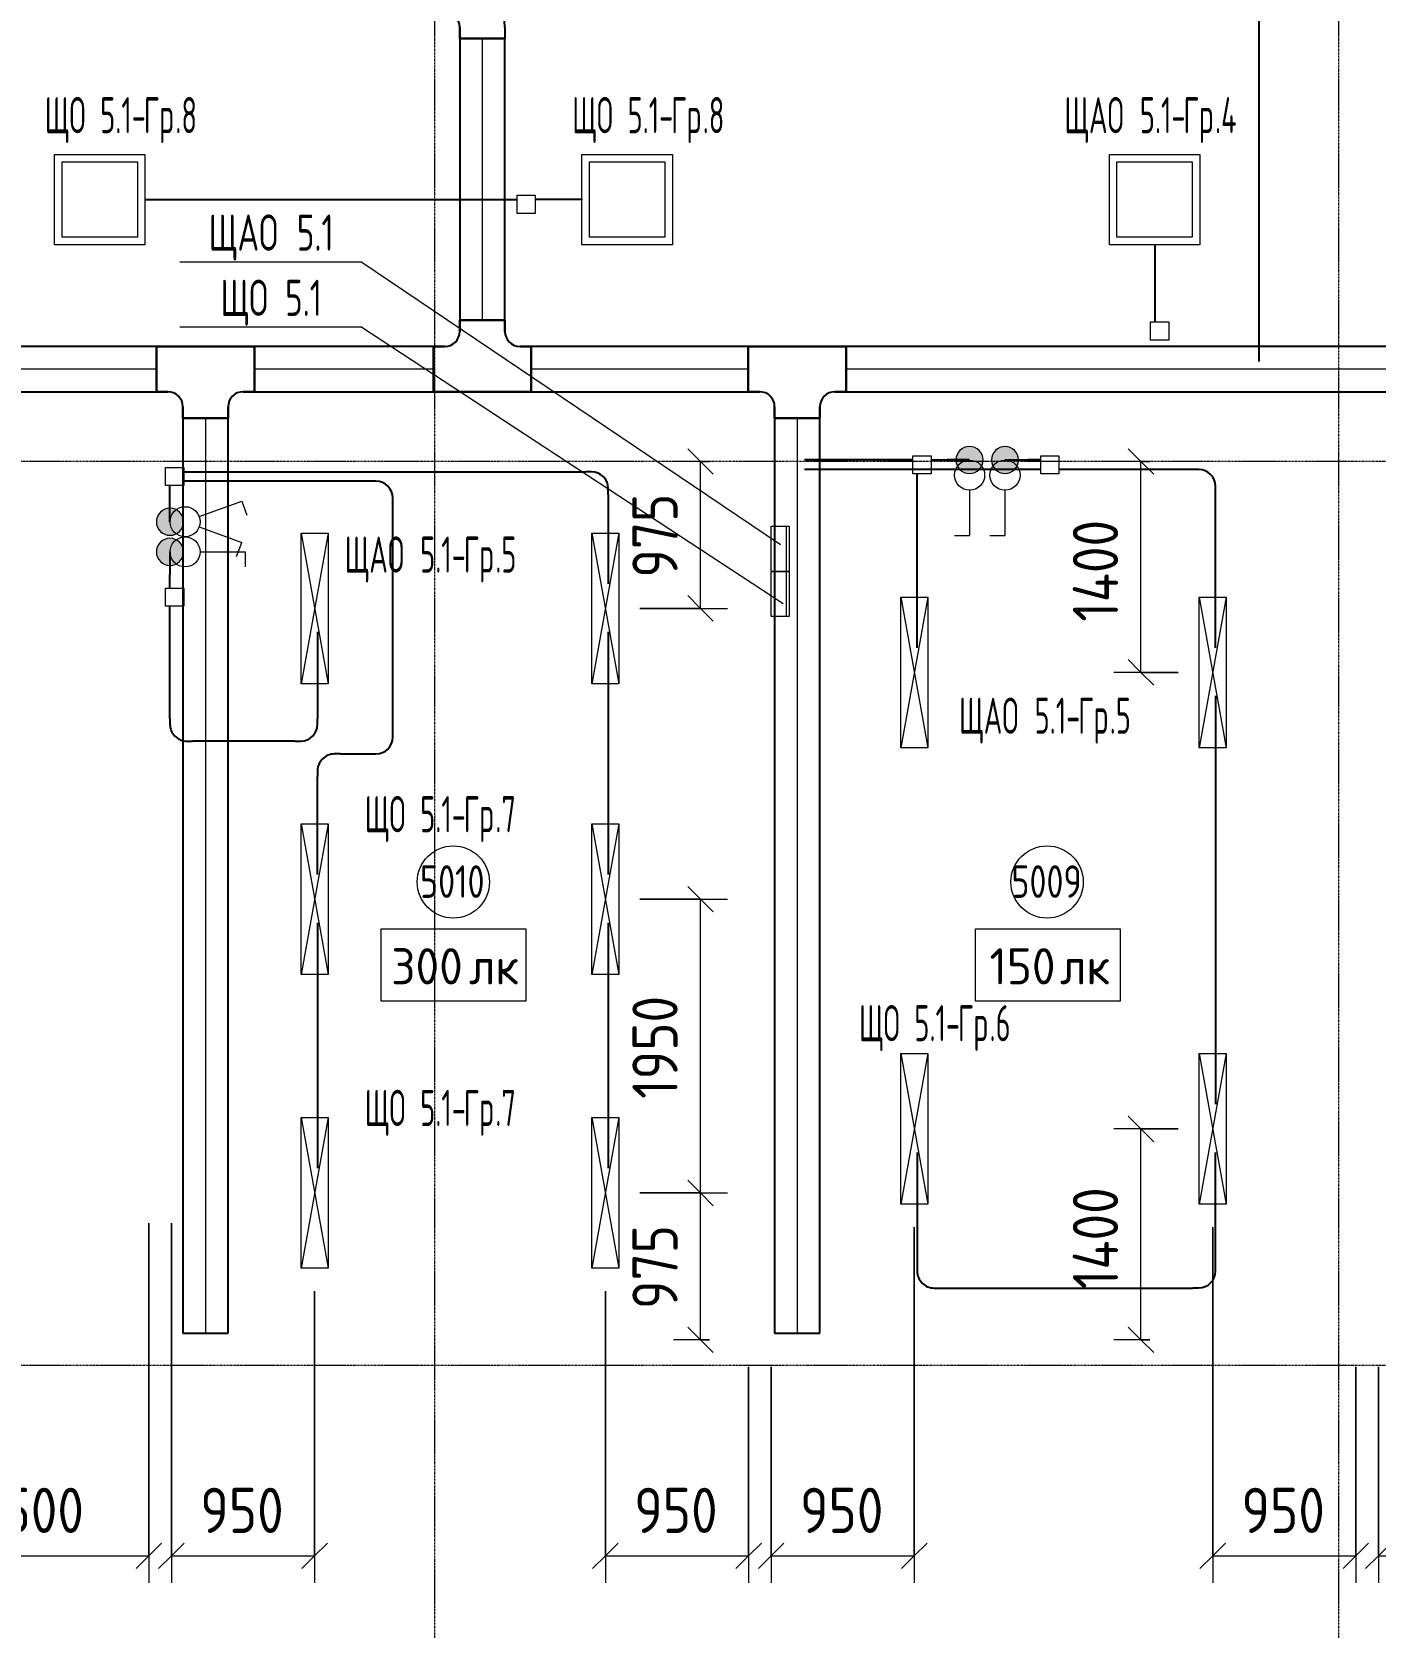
# Model space of a CAD drawing. Header units: millimetres. Extents: x -4730 to 98194, y -4296 to 93388.
# Drawn here: x 63329 to 72243, y 35263 to 45852 of the extents above; entities that cross this region are included whole.
import ezdxf

# ---------------------------------------------------------------- set-up
doc = ezdxf.new("R2010")
doc.units = ezdxf.units.MM
doc.linetypes.add('Линия сетки', pattern=[22.225, 12.7, -3.175, 3.175, -3.175])
doc.linetypes.add('Скрытая 0_75', pattern=[1.5, 0.75, -0.75])
for name, color, linetype, lineweight, true_color in [('Кабельные лотки', 5, 'Continuous', 25, 0x0000ff), ('Короба', 7, 'Continuous', 25, 0x008000), ('Опуск', 7, 'Скрытая 0_75', 18, 0x007f00), ('Соединительные детали кабельных лотков', 5, 'Continuous', 25, 0x0000ff), ('Соединительные детали коробов', 7, 'Continuous', 25, 0x008000), ('Типовые аннотации', 1, 'Continuous', 18, 0xff0000)]:
    doc.layers.add(name, color=color, linetype=linetype, lineweight=lineweight, true_color=true_color)
for name, color, linetype, lineweight in [('Марки помещений', 7, 'Continuous', 9), ('Марки силовых электроприборов', 7, 'Continuous', 9), ('Марки электрооборудования', 7, 'Continuous', 9), ('Осевая линия', 7, 'Continuous', 18), ('Оси', 7, 'Continuous', 9), ('Размеры', 7, 'Continuous', 9), ('Размеры-120', 7, 'Continuous', 9)]:
    doc.layers.add(name, color=color, linetype=linetype, lineweight=lineweight)
doc.styles.add('GOST Common', font='GOST_Common.ttf', dxfattribs={"width": 0.6, "height": 240})
doc.styles.add('GOST Common_1', font='GOST_Common.ttf', dxfattribs={"width": 0.9, "height": 300})
doc.styles.add('GOST Common_2', font='GOST_Common.ttf', dxfattribs={"height": 240})
doc.styles.add('GOST Common_3', font='GOST_Common.ttf', dxfattribs={"width": 0.8, "height": 216})
doc.styles.add('GOST Common_4', font='GOST_Common.ttf', dxfattribs={"width": 0.7, "height": 240})
doc.dimstyles.new('ADSK_Проверочный', dxfattribs={"dimscale": 304.8, "dimtxt": 301.714499, "dimasz": 0.556693, "dimexe": 0.590551, "dimexo": 0.590551, "dimgap": 0.19685, "dimtad": 1, "dimdec": 3, "dimrnd": 0.001, "dimdsep": 46, "dimtxsty": 'GOST Common_1', "dimblk1": 'OBLIQUE', "dimblk2": 'OBLIQUE', "dimsah": 1, "dimcen": 0.09, "dimazin": 0, "dimtfac": 1, "dimtdec": 4, "dimtix": 1, "dimtmove": 0, "dimatfit": 3, "dimfxl": 1, "dimtvp": 1, "dimtolj": 1, "dimtzin": 0, "dimarcsym": 2})

# ---------------------------------------------------------------- blocks, each defined once
blk = doc.blocks.new('M_Горизонтальный тройник для канального - Радиус 100 мм-2474834-Тех_ этаж')
at = {"layer": 'Соединительные детали кабельных лотков'}
for p, q in [((325, 150), (-325, 150)), ((-325, 150), (-325, -150)), ((-325, -150), (-325, 150)), ((-325, 150), (325, 150)), ((-325, 150), (-325, 150)), ((325, -150), (325, 150)), ((325, 150), (325, -150)), ((325, 150), (325, 150)), ((-325, -150), (-250, -150)), ((-250, -150), (-325, -150)), ((-325, -150), (-325, -150)), ((250, -150), (325, -150)), ((325, -150), (250, -150)), ((325, -150), (325, -150)), ((-150, -250), (-150, -325)), ((-150, -325), (-150, -250)), ((150, -325), (150, -250)), ((150, -250), (150, -325)), ((-150, -325), (150, -325)), ((150, -325), (-150, -325)), ((-150, -325), (-150, -325)), ((150, -325), (150, -325))]:
    blk.add_line(p, q, dxfattribs=at)
for centre, start, end in [((-250, -250), 0, 90), ((-250, -250), 0, 90), ((250, -250), 90, 180), ((250, -250), 90, 180)]:
    blk.add_arc(centre, 100, start, end, dxfattribs=at)
blk = doc.blocks.new('M_Горизонтальный изгиб-колено для канального - Стандартная-2475426-Тех_ этаж')
at = {"layer": 'Соединительные детали кабельных лотков'}
for p, q in [((-150, 250), (-150, 325)), ((150, 325), (-150, 325)), ((-150, 325), (150, 325)), ((-150, 325), (-150, 325)), ((-150, 325), (-150, 250)), ((150, 250), (150, 325)), ((150, 325), (150, 325)), ((150, 325), (150, 250)), ((-325, 150), (-325, 150)), ((-325, 150), (-325, -150)), ((-325, -150), (-325, 150)), ((-325, 150), (-250, 150)), ((-250, 150), (-325, 150)), ((-325, -150), (-325, -150)), ((-250, -150), (-325, -150)), ((-250, -150), (-325, -150))]:
    blk.add_line(p, q, dxfattribs=at)
for radius, end in [(100, 360), (400, 360), (100, 0), (400, 0)]:
    blk.add_arc((-250, 250), radius, 270, end, dxfattribs=at)
blk = doc.blocks.new('M_Короб_ отвод - Плоский торец - ПВХ - Стандартная-2386742-Тех_ этаж')
at = {"layer": 'Соединительные детали коробов'}
for p, q in [((45130, 82371.95), (45130, 82410.05)), ((45130, 82260), (45130, 82371.95)), ((45130, 82260), (45130, 82260))]:
    blk.add_line(p, q, dxfattribs=at)
blk = doc.blocks.new('M_Короб_ отвод - Плоский торец - ПВХ - Стандартная-V1-Тех_ этаж')
at = {"layer": 'Соединительные детали коробов'}
for p, q in [((0, 111.95), (0, 150.05)), ((-150.05, 0), (-111.95, 0))]:
    blk.add_line(p, q, dxfattribs=at)
blk.add_arc((-111.95, 111.95), 111.95, 270, 0, dxfattribs=at)
blk = doc.blocks.new('DIMBLOCK59-Тех_ этаж')
at = {"layer": 'Размеры-120'}
for p, q in [((62605, 38117), (62605, 35556)), ((62605, 35736), (62605, 38117)), ((64105, 37945), (64105, 35556)), ((64105, 35736), (64105, 37945)), ((62605, 35736), (62690, 35821)), ((64105, 35736), (64190, 35821)), ((62605, 35736), (62520, 35651)), ((62605, 35736), (64105, 35736)), ((64105, 35736), (64020, 35651))]:
    blk.add_line(p, q, dxfattribs=at)
at = {"layer": 'Размеры-120', "color": 0, "insert": (63005, 36188), "char_height": 300, "width": 840.71, "attachment_point": 1, "line_spacing_factor": 1.022761, "style": 'GOST Common_1'}
blk.add_mtext('1500', dxfattribs=at)
blk = doc.blocks.new('_Oblique')
at = {"color": 0, "linetype": 'ByBlock', "lineweight": -2}
blk.add_line((-0.5, -0.5), (0.5, 0.5), dxfattribs=at)
blk = doc.blocks.new('DIMBLOCK63-Тех_ этаж')
at = {"layer": 'Размеры-120'}
for p, q in [((64255, 37945), (64255, 35556)), ((64255, 35736), (64255, 37945)), ((65205, 37492), (65205, 35556)), ((65205, 35736), (65205, 37492)), ((64255, 35736), (64340, 35821)), ((65205, 35736), (65290, 35821)), ((64255, 35736), (64170, 35651)), ((64255, 35736), (65205, 35736)), ((65205, 35736), (65120, 35651))]:
    blk.add_line(p, q, dxfattribs=at)
at = {"layer": 'Размеры-120', "color": 0, "insert": (64446, 36188), "char_height": 300, "width": 681.16, "attachment_point": 1, "line_spacing_factor": 1.022761, "style": 'GOST Common_1'}
blk.add_mtext('950', dxfattribs=at)
blk = doc.blocks.new('DIMBLOCK64-Тех_ этаж')
at = {"layer": 'Размеры-120'}
for p, q in [((67135, 37492), (67135, 35556)), ((67135, 35736), (67135, 37492)), ((68085, 36990), (68085, 35556)), ((68085, 35736), (68085, 36990)), ((67135, 35736), (67220, 35821)), ((68085, 35736), (68170, 35821)), ((67135, 35736), (67050, 35651)), ((67135, 35736), (68085, 35736)), ((68085, 35736), (68000, 35651))]:
    blk.add_line(p, q, dxfattribs=at)
at = {"layer": 'Размеры-120', "color": 0, "insert": (67326, 36188), "char_height": 300, "width": 681.16, "attachment_point": 1, "line_spacing_factor": 1.022761, "style": 'GOST Common_1'}
blk.add_mtext('950', dxfattribs=at)
blk = doc.blocks.new('DIMBLOCK65-Тех_ этаж')
at = {"layer": 'Размеры-120'}
for p, q in [((67766, 38145), (67682, 38230)), ((67363, 38145), (67946, 38145)), ((67766, 38145), (67363, 38145)), ((67766, 37170), (67766, 38145)), ((67766, 38145), (67851, 38060)), ((67826, 37170), (67586, 37170)), ((67766, 37170), (67682, 37255)), ((67766, 37170), (67851, 37085)), ((67766, 37170), (67826, 37170))]:
    blk.add_line(p, q, dxfattribs=at)
at = {"layer": 'Размеры-120', "color": 0, "insert": (67314, 37374), "char_height": 300, "width": 681.16, "attachment_point": 1, "rotation": 90, "line_spacing_factor": 1.022761, "style": 'GOST Common_1'}
blk.add_mtext('975', dxfattribs=at)
blk = doc.blocks.new('DIMBLOCK66-Тех_ этаж')
at = {"layer": 'Размеры-120'}
for p, q in [((67766, 40095), (67682, 40180)), ((67363, 40095), (67946, 40095)), ((67766, 40095), (67363, 40095)), ((67766, 38145), (67766, 40095)), ((67766, 40095), (67851, 40010)), ((67766, 38145), (67682, 38230)), ((67363, 38145), (67946, 38145)), ((67766, 38145), (67363, 38145)), ((67766, 38145), (67851, 38060))]:
    blk.add_line(p, q, dxfattribs=at)
at = {"layer": 'Размеры-120', "color": 0, "insert": (67314, 38770), "char_height": 300, "width": 840.71, "attachment_point": 1, "rotation": 90, "line_spacing_factor": 1.022761, "style": 'GOST Common_1'}
blk.add_mtext('1950', dxfattribs=at)
blk = doc.blocks.new('DIMBLOCK67-Тех_ этаж')
at = {"layer": 'Размеры-120'}
for p, q in [((67826, 43000), (67586, 43000)), ((67766, 43000), (67682, 43085)), ((67766, 42025), (67766, 43000)), ((67766, 43000), (67851, 42915)), ((67766, 43000), (67826, 43000)), ((67766, 42025), (67682, 42110)), ((67363, 42025), (67946, 42025)), ((67766, 42025), (67363, 42025)), ((67766, 42025), (67851, 41940))]:
    blk.add_line(p, q, dxfattribs=at)
at = {"layer": 'Размеры-120', "color": 0, "insert": (67314, 42229), "char_height": 300, "width": 681.16, "attachment_point": 1, "rotation": 90, "line_spacing_factor": 1.022761, "style": 'GOST Common_1'}
blk.add_mtext('975', dxfattribs=at)
blk = doc.blocks.new('DIMBLOCK68-Тех_ этаж')
at = {"layer": 'Размеры-120'}
for p, q in [((69185, 37917), (69185, 35556)), ((69185, 35736), (69185, 37917)), ((68235, 36990), (68235, 35556)), ((68235, 35736), (68235, 36990)), ((68235, 35736), (68320, 35821)), ((69185, 35736), (69270, 35821)), ((68235, 35736), (68150, 35651)), ((68235, 35736), (69185, 35736)), ((69185, 35736), (69100, 35651))]:
    blk.add_line(p, q, dxfattribs=at)
at = {"layer": 'Размеры-120', "color": 0, "insert": (68426, 36188), "char_height": 300, "width": 681.16, "attachment_point": 1, "line_spacing_factor": 1.022761, "style": 'GOST Common_1'}
blk.add_mtext('950', dxfattribs=at)
blk = doc.blocks.new('DIMBLOCK69-Тех_ этаж')
at = {"layer": 'Размеры-120'}
for p, q in [((71165, 37917), (71165, 35556)), ((71165, 35736), (71165, 37917)), ((72115, 36990), (72115, 35556)), ((72115, 35736), (72115, 36990)), ((71165, 35736), (71250, 35821)), ((72115, 35736), (72200, 35821)), ((71165, 35736), (71080, 35651)), ((71165, 35736), (72115, 35736)), ((72115, 35736), (72030, 35651))]:
    blk.add_line(p, q, dxfattribs=at)
at = {"layer": 'Размеры-120', "color": 0, "insert": (71356, 36188), "char_height": 300, "width": 681.16, "attachment_point": 1, "line_spacing_factor": 1.022761, "style": 'GOST Common_1'}
blk.add_mtext('950', dxfattribs=at)
blk = doc.blocks.new('DIMBLOCK70-Тех_ этаж')
at = {"layer": 'Размеры-120'}
for p, q in [((70749, 43000), (70509, 43000)), ((70689, 43000), (70604, 43085)), ((70689, 41600), (70689, 43000)), ((70689, 43000), (70774, 42915)), ((70689, 43000), (70749, 43000)), ((70689, 41600), (70604, 41685)), ((70937, 41600), (70509, 41600)), ((70689, 41600), (70774, 41515)), ((70689, 41600), (70937, 41600))]:
    blk.add_line(p, q, dxfattribs=at)
at = {"layer": 'Размеры-120', "color": 0, "insert": (70237, 41937), "char_height": 300, "width": 871.39, "attachment_point": 1, "rotation": 90, "line_spacing_factor": 1.022761, "style": 'GOST Common_1'}
blk.add_mtext('1400', dxfattribs=at)
blk = doc.blocks.new('DIMBLOCK71-Тех_ этаж')
at = {"layer": 'Размеры-120'}
for p, q in [((70689, 38570), (70604, 38655)), ((70937, 38570), (70509, 38570)), ((70689, 37170), (70689, 38570)), ((70689, 38570), (70774, 38485)), ((70689, 38570), (70937, 38570)), ((70749, 37170), (70509, 37170)), ((70689, 37170), (70604, 37255)), ((70689, 37170), (70774, 37085)), ((70689, 37170), (70749, 37170))]:
    blk.add_line(p, q, dxfattribs=at)
at = {"layer": 'Размеры-120', "color": 0, "insert": (70237, 37507), "char_height": 300, "width": 871.39, "attachment_point": 1, "rotation": 90, "line_spacing_factor": 1.022761, "style": 'GOST Common_1'}
blk.add_mtext('1400', dxfattribs=at)
blk = doc.blocks.new('DIMBLOCK72-Тех_ этаж')
at = {"layer": 'Размеры-120'}
for p, q in [((73715, 37917), (73715, 35556)), ((73715, 35736), (73715, 37917)), ((72265, 36990), (72265, 35556)), ((72265, 35736), (72265, 36990)), ((72265, 35736), (72350, 35821)), ((73715, 35736), (73800, 35821)), ((72265, 35736), (72180, 35651)), ((72265, 35736), (73715, 35736)), ((73715, 35736), (73630, 35651))]:
    blk.add_line(p, q, dxfattribs=at)
at = {"layer": 'Размеры-120', "color": 0, "insert": (72627, 36188), "char_height": 300, "width": 871.39, "attachment_point": 1, "line_spacing_factor": 1.022761, "style": 'GOST Common_1'}
blk.add_mtext('1450', dxfattribs=at)
blk = doc.blocks.new('ADSK_Марка_Помещение_1_ГОСТ21-501-2011 - Номер-85995-Тех_ этаж')
at = {"layer": 'Марки помещений'}
blk.add_circle((0, 0), 2, dxfattribs=at)
blk = doc.blocks.new('Морка помещения_освещённость_ - Морка помещения_освещённость_-1484368-Тех_ этаж')
at = {"layer": 'Марки помещений', "color": 190, "true_color": 0x8000ff}
for p, q in [((-4, 0), (-4, 4)), ((-4, 4), (4, 4)), ((4, 4), (4, 0)), ((4, 0), (-4, 0))]:
    blk.add_line(p, q, dxfattribs=at)
blk = doc.blocks.new('Марка электрооборудования с выноской - Марка электрооборудования с выноской-2902873-Тех_ этаж')
at = {"layer": 'Марки электрооборудования'}
blk.add_line((-5, 0), (5, 0), dxfattribs=at)

msp = doc.modelspace()

# ---------------------------------------------------------------- hatches: boundary and pattern name
at = {"layer": 'Опуск', "linetype": 'Continuous'}
h = msp.add_hatch(color=256, dxfattribs=at)
edge = h.paths.add_edge_path(flags=0)
edge.add_arc((69551.6408, 43010), 90, 180, 360)
edge.add_arc((69551.6408, 43010), 90, 0, 180)
h = msp.add_hatch(color=256, dxfattribs=at)
edge = h.paths.add_edge_path(flags=0)
edge.add_arc((69786.6408, 43010), 90, 180, 360)
edge.add_arc((69786.6408, 43010), 90, 0, 180)
h = msp.add_hatch(color=256, dxfattribs=at)
edge = h.paths.add_edge_path(flags=0)
edge.add_arc((64245, 42600), 90, 180, 360)
edge.add_arc((64245, 42600), 90, 0, 180)
h = msp.add_hatch(color=256, dxfattribs=at)
edge = h.paths.add_edge_path(flags=0)
edge.add_arc((64245, 42400), 90, 180, 360)
edge.add_arc((64245, 42400), 90, 0, 180)

# ---------------------------------------------------------------- linework, layer by layer
at = {"layer": 'Кабельные лотки'}
for p, q in [((66468.2479, 45808.1437), (66168.2479, 45808.1437)), ((66168.2479, 45808.1437), (66168.2479, 43938.1437)), ((66468.2479, 43938.1437), (66468.2479, 45808.1437)), ((66468.2479, 43938.1437), (66168.2479, 43938.1437)), ((64155.7202, 43763.1437), (58649.3518, 43763.1437)), ((64155.7202, 43763.1437), (64155.7202, 43463.1437)), ((64805.7202, 43763.1437), (64805.7202, 43463.1437)), ((65993.2479, 43763.1437), (64805.7202, 43763.1437)), ((65993.2479, 43763.1437), (65993.2479, 43463.1437)), ((66643.2479, 43763.1437), (66643.2479, 43463.1437)), ((68083.1235, 43763.1437), (66643.2479, 43763.1437)), ((68083.1235, 43763.1437), (68083.1235, 43463.1437)), ((68733.1235, 43763.1437), (68733.1235, 43463.1437)), ((75434.0469, 43763.1437), (68733.1235, 43763.1437)), ((58649.3518, 43463.1437), (64155.7202, 43463.1437)), ((64805.7202, 43463.1437), (65993.2479, 43463.1437)), ((66643.2479, 43463.1437), (68083.1235, 43463.1437)), ((68733.1235, 43463.1437), (75434.0469, 43463.1437)), ((64330.7202, 43288.1437), (64630.7202, 43288.1437)), ((64330.7202, 43288.1437), (64330.7202, 37213.1437)), ((64630.7202, 37213.1437), (64630.7202, 43288.1437)), ((68258.1235, 43288.1437), (68558.1235, 43288.1437)), ((68258.1235, 43288.1437), (68258.1235, 37213.1437)), ((68558.1235, 37213.1437), (68558.1235, 43288.1437)), ((64330.7202, 37213.1437), (64630.7202, 37213.1437)), ((68258.1235, 37213.1437), (68558.1235, 37213.1437))]:
    msp.add_line(p, q, dxfattribs=at)
at = {"layer": 'Короба'}
for p, q in [((71470.7637, 46143.9979), (71470.7637, 43663.9979)), ((64078.9216, 44738.6881), (66548.5523, 44738.6881)), ((66983.9216, 44738.6881), (66668.5523, 44738.6881)), ((70781.4216, 44441.1881), (70781.4216, 43926.4574)), ((69175.7469, 43010), (68455.7469, 43010)), ((69295.7469, 43010), (69401.5908, 43010)), ((70024.9786, 43010), (69936.6908, 43010)), ((64336.5, 42931.4961), (67004.1969, 42931.4961)), ((70024.9786, 42947), (68455.7469, 42947)), ((69204.2469, 41763.8269), (69204.2469, 42918.5)), ((71034.1969, 42947), (70144.9786, 42947)), ((64245, 42750.05), (64245, 42839.9961)), ((65574.1969, 42868.4961), (64336.5, 42868.4961)), ((67154.2469, 42781.4461), (67154.2469, 42188.8269)), ((71184.2469, 41763.8269), (71184.2469, 42796.95)), ((65724.2469, 41208.8769), (65724.2469, 42718.4461)), ((64245, 42159.9961), (64245, 42249.95)), ((64245, 41293.8769), (64245, 42039.9961)), ((65224.2469, 41868.8269), (65224.2469, 41293.8769)), ((67154.2469, 41868.8269), (67154.2469, 40258.8269)), ((71184.2469, 41443.8269), (71184.2469, 38733.8269)), ((65074.1969, 41143.8269), (64395.05, 41143.8269)), ((65374.2969, 41058.8269), (65574.1969, 41058.8269)), ((65224.2469, 40258.8269), (65224.2469, 40908.7769)), ((65224.2469, 39938.8269), (65224.2469, 38308.8269)), ((67154.2469, 39938.8269), (67154.2469, 38308.8269)), ((69204.2469, 38413.8269), (69204.2469, 37663.8769)), ((71184.2469, 37663.8769), (71184.2469, 38413.8269)), ((69354.2969, 37513.8269), (71034.1969, 37513.8269))]:
    msp.add_line(p, q, dxfattribs=at)
at = {"layer": 'Марки электрооборудования'}
for p, q in [((68296.3187, 42446.3891), (65511.4214, 44326.0046)), ((68314.2659, 42055.4495), (65511.4214, 43893.3579))]:
    msp.add_line(p, q, dxfattribs=at)
at = {"layer": 'Опуск', "linetype": 'Continuous'}
for centre, start, end in [((69551.6408, 43010), 0, 180), ((69786.6408, 43010), 0, 180), ((69551.6408, 43010), 180, 0), ((69786.6408, 43010), 180, 0), ((64245, 42600), 0, 180), ((64245, 42600), 180, 0), ((64245, 42400), 0, 180), ((64245, 42400), 180, 0)]:
    msp.add_arc(centre, 90, start, end, dxfattribs=at)
at = {"layer": 'Осевая линия'}
for p, q in [((66318.2479, 43938.1437), (66318.2479, 45808.1437)), ((64155.7202, 43613.1437), (58649.3518, 43613.1437)), ((65993.2479, 43613.1437), (64805.7202, 43613.1437)), ((68083.1235, 43613.1437), (66643.2479, 43613.1437)), ((75434.0469, 43613.1437), (68733.1235, 43613.1437)), ((64480.7202, 43288.1437), (64480.7202, 37213.1437)), ((68408.1235, 43288.1437), (68408.1235, 37213.1437))]:
    msp.add_line(p, q, dxfattribs=at)
at = {"layer": 'Оси', "linetype": 'Линия сетки'}
for p, q in [((66000, 93388.3703), (66000, -3096.3487)), ((72000, 93388.3703), (72000, -3096.3487)), ((98194.2682, 43000), (-3530.0173, 43000)), ((98194.2682, 37000), (-3530.0173, 37000))]:
    msp.add_line(p, q, dxfattribs=at)
at = {"layer": 'Типовые аннотации', "color": 5, "true_color": 0x0000ff}
for p, q in [((63479.1577, 45038.6881), (64079.1577, 45038.6881)), ((63479.1577, 44438.6881), (63479.1577, 45038.6881)), ((64079.1577, 45038.6881), (64079.1577, 44438.6881)), ((66979.1577, 45038.6881), (67579.1577, 45038.6881)), ((66979.1577, 44438.6881), (66979.1577, 45038.6881)), ((67579.1577, 45038.6881), (67579.1577, 44438.6881)), ((63529.1577, 44988.6881), (64029.1577, 44988.6881)), ((63529.1577, 44488.6881), (63529.1577, 44988.6881)), ((64029.1577, 44988.6881), (64029.1577, 44488.6881)), ((67029.1577, 44988.6881), (67529.1577, 44988.6881)), ((67029.1577, 44488.6881), (67029.1577, 44988.6881)), ((67529.1577, 44988.6881), (67529.1577, 44488.6881)), ((64029.1577, 44488.6881), (63529.1577, 44488.6881)), ((67529.1577, 44488.6881), (67029.1577, 44488.6881)), ((64079.1577, 44438.6881), (63479.1577, 44438.6881)), ((67579.1577, 44438.6881), (66979.1577, 44438.6881)), ((69786.6408, 42809.3567), (69786.6408, 42509.3567)), ((64439.6126, 42634.202), (64721.5204, 42736.8081)), ((64721.5204, 42736.8081), (64755.7224, 42642.8388)), ((64439.6126, 42565.798), (64721.5204, 42463.1919)), ((68235, 42270.0867), (68235, 42570.0867)), ((68235, 42570.0867), (68355, 42570.0867)), ((68335, 42570.0867), (68335, 42270.0867)), ((68355, 42570.0867), (68355, 42270.0867)), ((64687.3184, 42369.2227), (64721.5204, 42463.1919)), ((67045, 42525), (67225, 42525)), ((67045, 41525), (67045, 42525)), ((67225, 42525), (67045, 41525)), ((67045, 42525), (67225, 41525)), ((67225, 42525), (67225, 41525)), ((69686.6408, 42509.3567), (69786.6408, 42509.3567)), ((68355, 42270.0867), (68235, 42270.0867)), ((68235, 41970.0867), (68235, 42270.0867)), ((68235, 42270.0867), (68355, 42270.0867)), ((68335, 42270.0867), (68335, 41970.0867)), ((68355, 42270.0867), (68355, 41970.0867)), ((71075, 42100), (71255, 42100)), ((71075, 41100), (71075, 42100)), ((71255, 42100), (71075, 41100)), ((71075, 42100), (71255, 41100)), ((71255, 42100), (71255, 41100)), ((68355, 41970.0867), (68235, 41970.0867)), ((67225, 41525), (67045, 41525)), ((71255, 41100), (71075, 41100)), ((65115, 40595), (65295, 40595)), ((65115, 39595), (65115, 40595)), ((65295, 40595), (65115, 39595)), ((65115, 40595), (65295, 39595)), ((65295, 40595), (65295, 39595)), ((67045, 40595), (67225, 40595)), ((67045, 39595), (67045, 40595)), ((67225, 40595), (67045, 39595)), ((67045, 40595), (67225, 39595)), ((67225, 40595), (67225, 39595)), ((65295, 39595), (65115, 39595)), ((67225, 39595), (67045, 39595)), ((69095, 39070), (69275, 39070)), ((69095, 38070), (69095, 39070)), ((69275, 39070), (69095, 38070)), ((69095, 39070), (69275, 38070)), ((69275, 39070), (69275, 38070)), ((71075, 39070), (71255, 39070)), ((71075, 38070), (71075, 39070)), ((71255, 39070), (71075, 38070)), ((71075, 39070), (71255, 38070)), ((71255, 39070), (71255, 38070)), ((65115, 38645), (65295, 38645)), ((65115, 37645), (65115, 38645)), ((65295, 38645), (65115, 37645)), ((65115, 38645), (65295, 37645)), ((65295, 38645), (65295, 37645)), ((67045, 38645), (67225, 38645)), ((67045, 37645), (67045, 38645)), ((67225, 38645), (67045, 37645)), ((67045, 38645), (67225, 37645)), ((67225, 38645), (67225, 37645)), ((69275, 38070), (69095, 38070)), ((71255, 38070), (71075, 38070)), ((65295, 37645), (65115, 37645)), ((67225, 37645), (67045, 37645))]:
    msp.add_line(p, q, dxfattribs=at)
at = {"layer": 'Типовые аннотации'}
for p, q in [((70479.1577, 45038.6881), (71079.1577, 45038.6881)), ((70479.1577, 44438.6881), (70479.1577, 45038.6881)), ((71079.1577, 45038.6881), (71079.1577, 44438.6881)), ((70529.1577, 44988.6881), (71029.1577, 44988.6881)), ((70529.1577, 44488.6881), (70529.1577, 44988.6881)), ((71029.1577, 44988.6881), (71029.1577, 44488.6881)), ((71029.1577, 44488.6881), (70529.1577, 44488.6881)), ((71079.1577, 44438.6881), (70479.1577, 44438.6881)), ((70752.9216, 43926.4574), (70872.9216, 43926.4574)), ((70752.9216, 43806.4574), (70752.9216, 43926.4574)), ((70872.9216, 43926.4574), (70872.9216, 43806.4574)), ((70872.9216, 43806.4574), (70752.9216, 43806.4574)), ((69175.7469, 43038.5), (69295.7469, 43038.5)), ((69175.7469, 42918.5), (69175.7469, 43038.5)), ((69295.7469, 43038.5), (69295.7469, 42918.5)), ((69295.7469, 42918.5), (69175.7469, 42918.5)), ((69551.6408, 42809.3567), (69551.6408, 42509.3567)), ((65115, 42525), (65295, 42525)), ((65115, 41525), (65115, 42525)), ((65295, 42525), (65115, 41525)), ((65115, 42525), (65295, 41525)), ((65295, 42525), (65295, 41525)), ((69451.6408, 42509.3567), (69551.6408, 42509.3567)), ((64445.6433, 42400), (64745.6433, 42400)), ((64745.6433, 42300), (64745.6433, 42400)), ((64216.5, 42159.9961), (64336.5, 42159.9961)), ((64216.5, 42039.9961), (64216.5, 42159.9961)), ((64336.5, 42159.9961), (64336.5, 42039.9961)), ((64336.5, 42039.9961), (64216.5, 42039.9961)), ((69095, 42100), (69275, 42100)), ((69095, 41100), (69095, 42100)), ((69275, 42100), (69095, 41100)), ((69095, 42100), (69275, 41100)), ((69275, 42100), (69275, 41100)), ((65295, 41525), (65115, 41525)), ((69275, 41100), (69095, 41100))]:
    msp.add_line(p, q, dxfattribs=at)
at = {"layer": 'Типовые аннотации', "color": 16, "true_color": 0x800000}
for p, q in [((66548.5523, 44767.1881), (66668.5523, 44767.1881)), ((66548.5523, 44647.1881), (66548.5523, 44767.1881)), ((66668.5523, 44767.1881), (66668.5523, 44647.1881)), ((66668.5523, 44647.1881), (66548.5523, 44647.1881)), ((70024.9786, 43038.5), (70144.9786, 43038.5)), ((70024.9786, 42918.5), (70024.9786, 43038.5)), ((70144.9786, 43038.5), (70144.9786, 42918.5)), ((64216.5, 42959.9961), (64336.5, 42959.9961)), ((64216.5, 42839.9961), (64216.5, 42959.9961)), ((64336.5, 42959.9961), (64336.5, 42839.9961)), ((70144.9786, 42918.5), (70024.9786, 42918.5)), ((64336.5, 42839.9961), (64216.5, 42839.9961))]:
    msp.add_line(p, q, dxfattribs=at)
at = {"layer": 'Типовые аннотации'}
for centre in [(69551.6408, 42909.3567), (64345.6433, 42400)]:
    msp.add_circle(centre, 100, dxfattribs=at)
at = {"layer": 'Типовые аннотации', "color": 5, "true_color": 0x0000ff}
for centre in [(69786.6408, 42909.3567), (64345.6433, 42600)]:
    msp.add_circle(centre, 100, dxfattribs=at)

# ---------------------------------------------------------------- block references
at = {"layer": 'Марки помещений', "xscale": 120, "yscale": 120, "zscale": 120}
for p in [(66125.6972, 40208.861), (70065.9858, 40208.861)]:
    msp.add_blockref('ADSK_Марка_Помещение_1_ГОСТ21-501-2011 - Номер-85995-Тех_ этаж', p, dxfattribs=at)
at = {"layer": 'Марки помещений', "color": 190, "true_color": 0x8000ff, "xscale": 120, "yscale": 120, "zscale": 120}
for p in [(66125.6972, 39417.7938), (70071.8279, 39417.7938)]:
    msp.add_blockref('Морка помещения_освещённость_ - Морка помещения_освещённость_-1484368-Тех_ этаж', p, dxfattribs=at)
at = {"layer": 'Марки электрооборудования', "xscale": 120, "yscale": 120, "zscale": 120}
for p in [(64911.4214, 44326.0046), (64911.4214, 43893.3579)]:
    msp.add_blockref('Марка электрооборудования с выноской - Марка электрооборудования с выноской-2902873-Тех_ этаж', p, dxfattribs=at)
at = {"layer": 'Соединительные детали кабельных лотков'}
for name, p, rotation in [('M_Горизонтальный изгиб-колено для канального - Стандартная-2475426-Тех_ этаж', (66318.2479, 46133.1437), 90), ('M_Горизонтальный изгиб-колено для канального - Стандартная-2475426-Тех_ этаж', (66318.2479, 46133.1437), 90), ('M_Горизонтальный тройник для канального - Радиус 100 мм-2474834-Тех_ этаж', (66318.2479, 43613.1437), 180), ('M_Горизонтальный тройник для канального - Радиус 100 мм-2474834-Тех_ этаж', (66318.2479, 43613.1437), 180)]:
    msp.add_blockref(name, p, dxfattribs=dict(at, rotation=rotation))
for p in [(64480.7202, 43613.1437), (64480.7202, 43613.1437), (68408.1235, 43613.1437), (68408.1235, 43613.1437)]:
    msp.add_blockref('M_Горизонтальный тройник для канального - Радиус 100 мм-2474834-Тех_ этаж', p, dxfattribs=at)
at = {"layer": 'Соединительные детали коробов'}
for name, p, rotation in [('M_Короб_ отвод - Плоский торец - ПВХ - Стандартная-2386742-Тех_ этаж', (151811.6408, -2120), 90), ('M_Короб_ отвод - Плоский торец - ПВХ - Стандартная-2386742-Тех_ этаж', (-12473.3592, 88140), 270), ('M_Короб_ отвод - Плоский торец - ПВХ - Стандартная-V1-Тех_ этаж', (67154.2469, 42931.4961), 90), ('M_Короб_ отвод - Плоский торец - ПВХ - Стандартная-V1-Тех_ этаж', (71184.2469, 42947), 90), ('M_Короб_ отвод - Плоский торец - ПВХ - Стандартная-V1-Тех_ этаж', (65724.2469, 42868.4961), 90), ('M_Короб_ отвод - Плоский торец - ПВХ - Стандартная-2386742-Тех_ этаж', (109375, 124660), 180), ('M_Короб_ отвод - Плоский торец - ПВХ - Стандартная-V1-Тех_ этаж', (64245, 41143.8269), 270), ('M_Короб_ отвод - Плоский торец - ПВХ - Стандартная-V1-Тех_ этаж', (65224.2469, 41058.8269), 180), ('M_Короб_ отвод - Плоский торец - ПВХ - Стандартная-V1-Тех_ этаж', (69204.2469, 37513.8269), 270)]:
    msp.add_blockref(name, p, dxfattribs=dict(at, rotation=rotation))
for name, p in [('M_Короб_ отвод - Плоский торец - ПВХ - Стандартная-2386742-Тех_ этаж', (19115, -39660)), ('M_Короб_ отвод - Плоский торец - ПВХ - Стандартная-V1-Тех_ этаж', (65224.2469, 41143.8269)), ('M_Короб_ отвод - Плоский торец - ПВХ - Стандартная-V1-Тех_ этаж', (65724.2469, 41058.8269))]:
    msp.add_blockref(name, p, dxfattribs=at)
at = {"layer": 'Соединительные детали коробов', "extrusion": (0, -3.7037e-05, 1)}
msp.add_blockref('M_Короб_ отвод - Плоский торец - ПВХ - Стандартная-V1-Тех_ этаж', (71184.2469, 37514.4984), dxfattribs=at)

# ---------------------------------------------------------------- texts
at = {"layer": 'Марки помещений', "char_height": 216, "attachment_point": 1, "style": 'GOST Common_3'}
for s, insert, width in [('5010', (65904.5812, 40319.6483), 546.4302), ('5009', (69829.0299, 40319.6483), 584.9112)]:
    msp.add_mtext(s, dxfattribs=dict(at, insert=insert, width=width))
at = {"layer": 'Марки помещений', "color": 190, "true_color": 0x8000ff, "char_height": 240, "attachment_point": 1, "style": 'GOST Common_2'}
for s, insert, width in [('300', (65713.8133, 39769.5058), 625.31625), ('150', (69683.944, 39769.5058), 567.59475), ('лк', (66229.7508, 39769.5058), 413.67075), ('лк', (70152.2565, 39769.5058), 413.67075)]:
    msp.add_mtext(s, dxfattribs=dict(at, insert=insert, width=width))
at = {"layer": 'Марки силовых электроприборов', "char_height": 240, "attachment_point": 1, "style": 'GOST Common'}
for s, insert, width in [('ЩО', (63413.763, 45418.8705), 340.55685), (' 5.1-', (63694.7505, 45418.8705), 455.99985), ('Гр', (64070.988, 45418.8705), 253.9746), ('.8', (64280.538, 45418.8705), 178.93665), ('ЩО', (66913.763, 45418.8705), 340.55685), (' 5.1-', (67194.7505, 45418.8705), 455.99985), ('Гр', (67570.988, 45418.8705), 253.9746), ('.8', (67780.538, 45418.8705), 178.93665), ('ЩАО', (70179.963, 45418.8705), 502.17705), (' 5.1-', (70594.3005, 45418.8705), 455.99985), ('Гр', (70970.538, 45418.8705), 253.9746), ('.4', (71180.088, 45418.8705), 196.2531), ('ЩАО', (65403.7814, 42502.2744), 502.17705), (' 5.1-', (65818.1189, 42502.2744), 455.99985), ('Гр', (66194.3564, 42502.2744), 253.9746), ('.5', (66403.9064, 42502.2744), 178.93665), ('ЩАО', (69481.418, 41432.5405), 502.17705), (' 5.1-', (69895.7555, 41432.5405), 455.99985), ('Гр', (70271.993, 41432.5405), 253.9746), ('.5', (70481.543, 41432.5405), 178.93665), ('ЩО', (65537.3414, 40779.0093), 340.55685), (' 5.1-', (65818.3289, 40779.0093), 455.99985), ('Гр', (66194.5664, 40779.0093), 253.9746), ('.7', (66404.1164, 40779.0093), 178.93665), ('ЩО', (68816.9814, 39391.9015), 340.55685), (' 5.1-', (69097.9689, 39391.9015), 455.99985), ('Гр', (69474.2064, 39391.9015), 253.9746), ('.6', (69683.7564, 39391.9015), 178.93665), ('ЩО', (65537.3414, 38829.0093), 340.55685), (' 5.1-', (65818.3289, 38829.0093), 455.99985), ('Гр', (66194.5664, 38829.0093), 253.9746), ('.7', (66404.1164, 38829.0093), 178.93665)]:
    msp.add_mtext(s, dxfattribs=dict(at, insert=insert, width=width))
at = {"layer": 'Марки электрооборудования', "char_height": 240, "attachment_point": 1, "style": 'GOST Common_4'}
for s, insert, width in [('ЩАО', (64501.7212, 44639.2307), 585.873225), (' 5.1', (64985.1149, 44639.2307), 383.847975), ('ЩО', (64579.4212, 44206.584), 397.316325), (' 5.1', (64907.2399, 44206.584), 383.847975)]:
    msp.add_mtext(s, dxfattribs=dict(at, insert=insert, width=width))

# ---------------------------------------------------------------- dimensions: what is measured, and where the dimension line sits
at = {"layer": 'Размеры'}
for base, p1, p2, override, picture, middle in [((67766.4544, 43000), (67183, 42025), (67646.4725, 43000), {"dimpost": '<>', "dimfxl": 1079.551662}, 'DIMBLOCK67-Тех_ этаж', (67556.4544, 42512.5)), ((70688.7284, 43000), (71117, 41600), (70568.7465, 43000), {"dimpost": '<>', "dimfxl": 1503.52317}, 'DIMBLOCK70-Тех_ этаж', (70478.7284, 42300)), ((67766.4544, 40095), (67183, 38145), (67183, 40095), {"dimpost": '<>', "dimfxl": 1950}, 'DIMBLOCK66-Тех_ этаж', (67556.4544, 39120)), ((70688.7284, 38570), (70568.7465, 37170), (71117, 38570), {"dimpost": '<>', "dimfxl": 1503.52317}, 'DIMBLOCK71-Тех_ этаж', (70478.7284, 37870)), ((67766.4544, 38145), (67646.4725, 37170), (67183, 38145), {"dimpost": '<>', "dimfxl": 1079.551662}, 'DIMBLOCK65-Тех_ этаж', (67556.4544, 37657.5))]:
    dim = msp.add_linear_dim(base=base, p1=p1, p2=p2, angle=90, dimstyle='ADSK_Проверочный', override=override, dxfattribs=at)
    dim.commit()
    dim.dimension.update_dxf_attribs({"geometry": picture, "text_midpoint": middle})
for base, p1, p2, override, picture, middle in [((64105, 35736.07), (62605, 38297.3269), (64105, 38125), {"dimpost": '<>', "dimfxl": 1509.866405}, 'DIMBLOCK59-Тех_ этаж', (63355, 35946.07)), ((65205, 35736.07), (64255, 38125), (65205, 37672.3269), {"dimpost": '<>', "dimfxl": 1052.336893}, 'DIMBLOCK63-Тех_ этаж', (64730, 35946.07)), ((69185, 35736.07), (68235, 37170), (69185, 38097.3269), {"dimpost": '<>', "dimfxl": 1327.56739}, 'DIMBLOCK68-Тех_ этаж', (68710, 35946.07)), ((72115, 35736.07), (71165, 38097.3269), (72115, 37170), {"dimpost": '<>', "dimfxl": 1327.56739}, 'DIMBLOCK69-Тех_ этаж', (71640, 35946.07)), ((73715, 35736.07), (72265, 37170), (73715, 38097.3269), {"dimpost": '<>', "dimfxl": 1721.172617}, 'DIMBLOCK72-Тех_ этаж', (72990, 35946.07)), ((68085, 35736.07), (67135, 37672.3269), (68085, 37170), {"dimpost": '<>', "dimfxl": 1074.631245}, 'DIMBLOCK64-Тех_ этаж', (67610, 35946.07))]:
    dim = msp.add_linear_dim(base=base, p1=p1, p2=p2, dimstyle='ADSK_Проверочный', override=override, dxfattribs=at)
    dim.commit()
    dim.dimension.update_dxf_attribs({"geometry": picture, "text_midpoint": middle})

doc.saveas('drawing.dxf')
